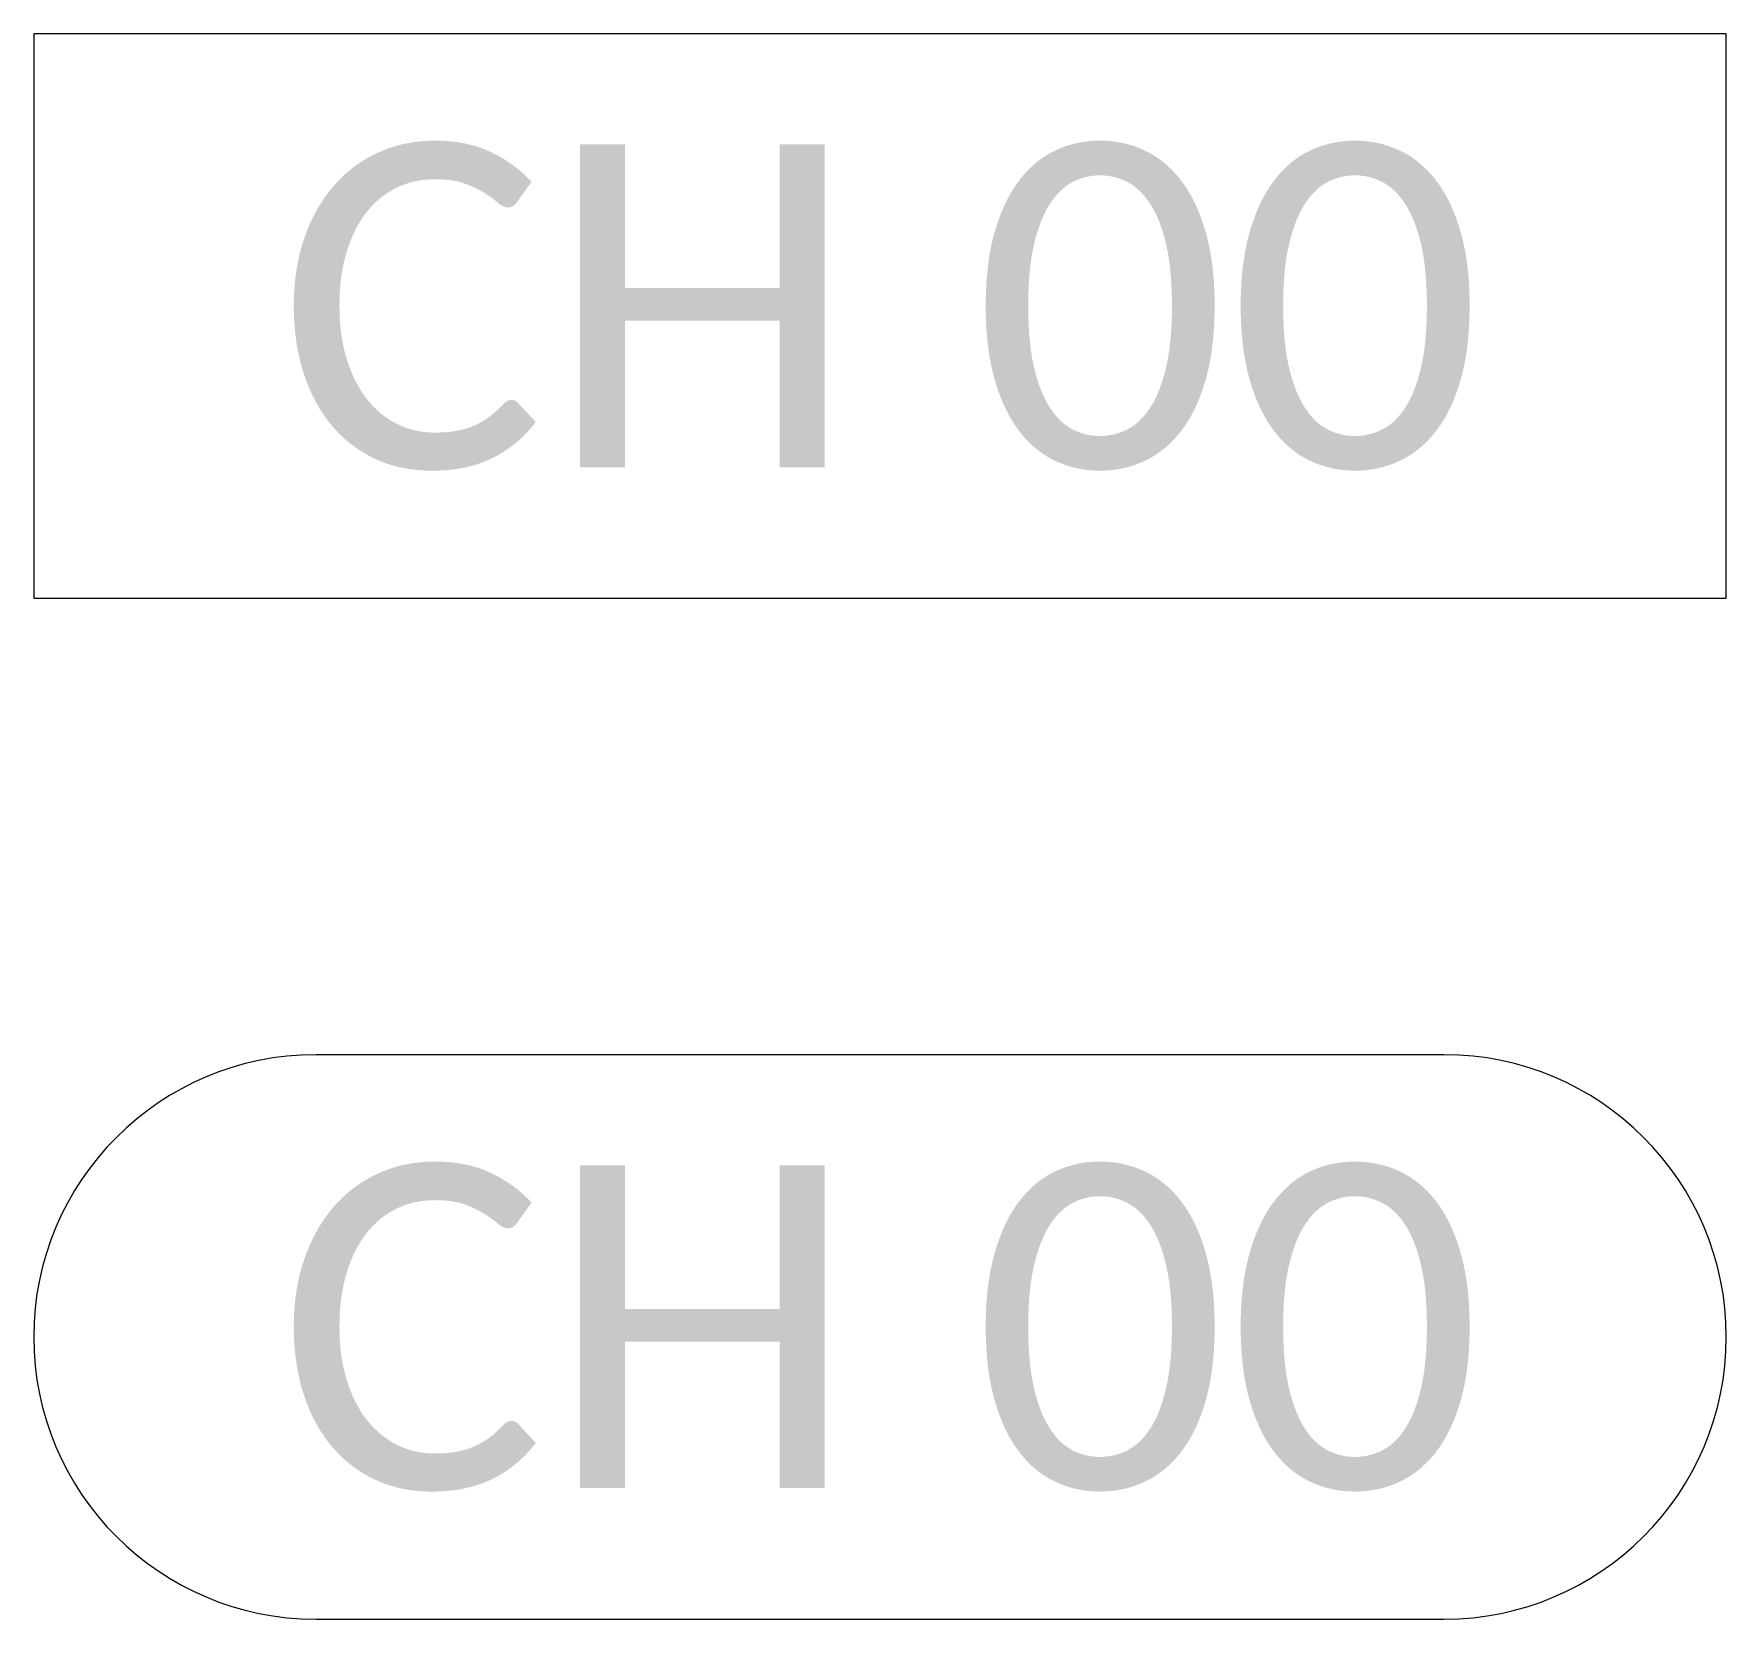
# Model space of a CAD drawing. Header units: millimetres. Extents: x -18512 to 101824, y -95768 to 52898.
# Drawn here: x -16749.5 to -16539.8, y -2265.4 to -2069.1 of the extents above; entities that cross this region are included whole.
import ezdxf
from ezdxf.enums import TextEntityAlignment as Align

# ---------------------------------------------------------------- set-up
doc = ezdxf.new("R2010")
doc.units = ezdxf.units.MM
doc.header["$LTSCALE"] = 25
doc.layers.get('0').update_dxf_attribs({"color": 254, "lineweight": 0})
doc.layers.add('_FW_NOTES', color=252, linetype='Continuous', lineweight=0)
doc.styles.add('FW_Calibri', font='calibri.ttf')
doc.styles.get("Standard").update_dxf_attribs({"font": 'arial.ttf'})

# ---------------------------------------------------------------- blocks, each defined once
blk = doc.blocks.new('FFE ref 1')
at = {"layer": '_FW_NOTES'}
blk.add_lwpolyline([(-5.243, 0), (5.243, 0), (5.243, 3.496), (-5.243, 3.496)], close=True, dxfattribs=at)
blk.add_attdef('FFE', text='', height=2).set_placement((0, 0.811), align=Align.CENTER)
blk = doc.blocks.new('Finish')
at = {"layer": '_FW_NOTES'}
for points in [[(3.496, 3.496), (-3.496, 3.496)], [(-3.496, 0), (3.496, 0)]]:
    blk.add_lwpolyline(points, dxfattribs=at)
for centre, start, end in [((-3.496, 1.748), 90, 270), ((3.496, 1.748), 270, 90)]:
    blk.add_arc(centre, 1.748, start, end, dxfattribs=at)
blk.add_attdef('FINISH', text='', height=2).set_placement((0, 0.811), align=Align.CENTER)

msp = doc.modelspace()

# ---------------------------------------------------------------- block references
at = {"lineweight": 0}
ref = msp.add_blockref('FFE ref 1', (-16644.63, -2138.97), dxfattribs=dict(at, xscale=20, yscale=20, zscale=20))
ref.add_attrib('FFE', 'CH 00', dxfattribs={"height": 40, "style": 'FW_Calibri'}).set_placement((-16644.63, -2122.75), align=Align.CENTER)
ref.add_attrib('FFE', 'CH 00', dxfattribs={"height": 40, "style": 'FW_Calibri'}).set_placement((-16644.63, -2122.75), align=Align.CENTER)
ref.add_attrib('FFE', 'CH 00', dxfattribs={"height": 40, "style": 'FW_Calibri'}).set_placement((-16644.63, -2122.75), align=Align.CENTER)
ref.add_attrib('FFE', 'CH 00', dxfattribs={"height": 40, "style": 'FW_Calibri'}).set_placement((-16644.63, -2122.75), align=Align.CENTER)
ref.add_attrib('FFE', 'CH 00', dxfattribs={"height": 40, "style": 'FW_Calibri'}).set_placement((-16644.63, -2122.75), align=Align.CENTER)
ref.add_attrib('FFE', 'CH 00', dxfattribs={"height": 40, "style": 'FW_Calibri'}).set_placement((-16644.63, -2122.75), align=Align.CENTER)
ref.add_attrib('FFE', 'CH 00', dxfattribs={"height": 40, "style": 'FW_Calibri'}).set_placement((-16644.63, -2122.75), align=Align.CENTER)
ref.add_attrib('FFE', 'CH 00', dxfattribs={"height": 40, "style": 'FW_Calibri'}).set_placement((-16644.63, -2122.75), align=Align.CENTER)
ref.add_attrib('FFE', 'CH 00', dxfattribs={"height": 40, "style": 'FW_Calibri'}).set_placement((-16644.63, -2122.75), align=Align.CENTER)
ref.add_attrib('FFE', 'CH 00', dxfattribs={"height": 40, "style": 'FW_Calibri'}).set_placement((-16644.63, -2122.75), align=Align.CENTER)
ref.add_attrib('FFE', 'CH 00', dxfattribs={"height": 40, "style": 'FW_Calibri'}).set_placement((-16644.63, -2122.75), align=Align.CENTER)
ref.add_attrib('FFE', 'CH 00', dxfattribs={"height": 40, "style": 'FW_Calibri'}).set_placement((-16644.63, -2122.75), align=Align.CENTER)
ref.add_attrib('FFE', 'CH 00', dxfattribs={"height": 40, "style": 'FW_Calibri'}).set_placement((-16644.63, -2122.75), align=Align.CENTER)
ref.add_attrib('FFE', 'CH 00', dxfattribs={"height": 40, "style": 'FW_Calibri'}).set_placement((-16644.63, -2122.75), align=Align.CENTER)
ref.add_attrib('FFE', 'CH 00', dxfattribs={"height": 40, "style": 'FW_Calibri'}).set_placement((-16644.63, -2122.75), align=Align.CENTER)
ref.add_attrib('FFE', 'CH 00', dxfattribs={"height": 40, "style": 'FW_Calibri'}).set_placement((-16644.63, -2122.75), align=Align.CENTER)
ref.add_attrib('FFE', 'CH 00', dxfattribs={"height": 40, "style": 'FW_Calibri'}).set_placement((-16644.63, -2122.75), align=Align.CENTER)
ref.add_attrib('FFE', 'CH 00', dxfattribs={"height": 40, "style": 'FW_Calibri'}).set_placement((-16644.63, -2122.75), align=Align.CENTER)
ref.add_attrib('FFE', 'CH 00', dxfattribs={"height": 40, "style": 'FW_Calibri'}).set_placement((-16644.63, -2122.75), align=Align.CENTER)
ref.add_attrib('FFE', 'CH 00', dxfattribs={"height": 40, "style": 'FW_Calibri'}).set_placement((-16644.63, -2122.75), align=Align.CENTER)
ref.add_attrib('FFE', 'CH 00', dxfattribs={"height": 40, "style": 'FW_Calibri'}).set_placement((-16644.63, -2122.75), align=Align.CENTER)
ref.add_attrib('FFE', 'CH 00', dxfattribs={"height": 40, "style": 'FW_Calibri'}).set_placement((-16644.63, -2122.75), align=Align.CENTER)
ref.add_attrib('FFE', 'CH 00', dxfattribs={"height": 40, "style": 'FW_Calibri'}).set_placement((-16644.63, -2122.75), align=Align.CENTER)
ref.add_attrib('FFE', 'CH 00', dxfattribs={"height": 40, "style": 'FW_Calibri'}).set_placement((-16644.63, -2122.75), align=Align.CENTER)
ref.add_attrib('FFE', 'CH 00', dxfattribs={"height": 40, "style": 'FW_Calibri'}).set_placement((-16644.63, -2122.75), align=Align.CENTER)
ref.add_attrib('FFE', 'CH 00', dxfattribs={"height": 40, "style": 'FW_Calibri'}).set_placement((-16644.63, -2122.75), align=Align.CENTER)
ref.add_attrib('FFE', 'CH 00', dxfattribs={"height": 40, "style": 'FW_Calibri'}).set_placement((-16644.63, -2122.75), align=Align.CENTER)
ref.add_attrib('FFE', 'CH 00', dxfattribs={"height": 40, "style": 'FW_Calibri'}).set_placement((-16644.63, -2122.75), align=Align.CENTER)
ref.add_attrib('FFE', 'CH 00', dxfattribs={"height": 40, "style": 'FW_Calibri'}).set_placement((-16644.63, -2122.75), align=Align.CENTER)
ref.add_attrib('FFE', 'CH 00', dxfattribs={"height": 40, "style": 'FW_Calibri'}).set_placement((-16644.63, -2122.75), align=Align.CENTER)
ref.add_attrib('FFE', 'CH 00', dxfattribs={"height": 40, "style": 'FW_Calibri'}).set_placement((-16644.63, -2122.75), align=Align.CENTER)
ref.add_attrib('FFE', 'CH 00', dxfattribs={"height": 40, "style": 'FW_Calibri'}).set_placement((-16644.63, -2122.75), align=Align.CENTER)
ref.add_attrib('FFE', 'CH 00', dxfattribs={"height": 40, "style": 'FW_Calibri'}).set_placement((-16644.63, -2122.75), align=Align.CENTER)
ref.add_attrib('FFE', 'CH 00', dxfattribs={"height": 40, "style": 'FW_Calibri'}).set_placement((-16644.63, -2122.75), align=Align.CENTER)
ref.add_attrib('FFE', 'CH 00', dxfattribs={"height": 40, "style": 'FW_Calibri'}).set_placement((-16644.63, -2122.75), align=Align.CENTER)
ref.add_attrib('FFE', 'CH 00', dxfattribs={"height": 40, "style": 'FW_Calibri'}).set_placement((-16644.63, -2122.75), align=Align.CENTER)
ref.add_attrib('FFE', 'CH 00', dxfattribs={"height": 40, "style": 'FW_Calibri'}).set_placement((-16644.63, -2122.75), align=Align.CENTER)
ref.add_attrib('FFE', 'CH 00', dxfattribs={"height": 40, "style": 'FW_Calibri'}).set_placement((-16644.63, -2122.75), align=Align.CENTER)
ref.add_attrib('FFE', 'CH 00', dxfattribs={"height": 40, "style": 'FW_Calibri'}).set_placement((-16644.63, -2122.75), align=Align.CENTER)
ref.add_attrib('FFE', 'CH 00', dxfattribs={"height": 40, "style": 'FW_Calibri'}).set_placement((-16644.63, -2122.75), align=Align.CENTER)
ref.add_attrib('FFE', 'CH 00', dxfattribs={"height": 40, "style": 'FW_Calibri'}).set_placement((-16644.63, -2122.75), align=Align.CENTER)
ref.add_attrib('FFE', 'CH 00', dxfattribs={"height": 40, "style": 'FW_Calibri'}).set_placement((-16644.63, -2122.75), align=Align.CENTER)
ref.add_attrib('FFE', 'CH 00', dxfattribs={"height": 40, "style": 'FW_Calibri'}).set_placement((-16644.63, -2122.75), align=Align.CENTER)
ref.add_attrib('FFE', 'CH 00', dxfattribs={"height": 40, "style": 'FW_Calibri'}).set_placement((-16644.63, -2122.75), align=Align.CENTER)
ref.add_attrib('FFE', 'CH 00', dxfattribs={"height": 40, "style": 'FW_Calibri'}).set_placement((-16644.63, -2122.75), align=Align.CENTER)
ref.add_attrib('FFE', 'CH 00', dxfattribs={"height": 40, "style": 'FW_Calibri'}).set_placement((-16644.63, -2122.75), align=Align.CENTER)
ref.add_attrib('FFE', 'CH 00', dxfattribs={"height": 40, "style": 'FW_Calibri'}).set_placement((-16644.63, -2122.75), align=Align.CENTER)
ref.add_attrib('FFE', 'CH 00', dxfattribs={"height": 40, "style": 'FW_Calibri'}).set_placement((-16644.63, -2122.75), align=Align.CENTER)
ref.add_attrib('FFE', 'CH 00', dxfattribs={"height": 40, "style": 'FW_Calibri'}).set_placement((-16644.63, -2122.75), align=Align.CENTER)
ref.add_attrib('FFE', 'CH 00', dxfattribs={"height": 40, "style": 'FW_Calibri'}).set_placement((-16644.63, -2122.75), align=Align.CENTER)
ref.add_attrib('FFE', 'CH 00', dxfattribs={"height": 40, "style": 'FW_Calibri'}).set_placement((-16644.63, -2122.75), align=Align.CENTER)
ref.add_attrib('FFE', 'CH 00', dxfattribs={"height": 40, "style": 'FW_Calibri'}).set_placement((-16644.63, -2122.75), align=Align.CENTER)
ref.add_attrib('FFE', 'CH 00', dxfattribs={"height": 40, "style": 'FW_Calibri'}).set_placement((-16644.63, -2122.75), align=Align.CENTER)
ref.add_attrib('FFE', 'CH 00', dxfattribs={"height": 40, "style": 'FW_Calibri'}).set_placement((-16644.63, -2122.75), align=Align.CENTER)
ref.add_attrib('FFE', 'CH 00', dxfattribs={"height": 40, "style": 'FW_Calibri'}).set_placement((-16644.63, -2122.75), align=Align.CENTER)
ref.add_attrib('FFE', 'CH 00', dxfattribs={"height": 40, "style": 'FW_Calibri'}).set_placement((-16644.63, -2122.75), align=Align.CENTER)
ref.add_attrib('FFE', 'CH 00', dxfattribs={"height": 40, "style": 'FW_Calibri'}).set_placement((-16644.63, -2122.75), align=Align.CENTER)
ref.add_attrib('FFE', 'CH 00', dxfattribs={"height": 40, "style": 'FW_Calibri'}).set_placement((-16644.63, -2122.75), align=Align.CENTER)
ref.add_attrib('FFE', 'CH 00', dxfattribs={"height": 40, "style": 'FW_Calibri'}).set_placement((-16644.63, -2122.75), align=Align.CENTER)
ref.add_attrib('FFE', 'CH 00', dxfattribs={"height": 40, "style": 'FW_Calibri'}).set_placement((-16644.63, -2122.75), align=Align.CENTER)
ref.add_attrib('FFE', 'CH 00', dxfattribs={"height": 40, "style": 'FW_Calibri'}).set_placement((-16644.63, -2122.75), align=Align.CENTER)
ref.add_attrib('FFE', 'CH 00', dxfattribs={"height": 40, "style": 'FW_Calibri'}).set_placement((-16644.63, -2122.75), align=Align.CENTER)
ref.add_attrib('FFE', 'CH 00', dxfattribs={"height": 40, "style": 'FW_Calibri'}).set_placement((-16644.63, -2122.75), align=Align.CENTER)
ref.add_attrib('FFE', 'CH 00', dxfattribs={"height": 40, "style": 'FW_Calibri'}).set_placement((-16644.63, -2122.75), align=Align.CENTER)
ref.add_attrib('FFE', 'CH 00', dxfattribs={"height": 40, "style": 'FW_Calibri'}).set_placement((-16644.63, -2122.75), align=Align.CENTER)
ref.add_attrib('FFE', 'CH 00', dxfattribs={"height": 40, "style": 'FW_Calibri'}).set_placement((-16644.63, -2122.75), align=Align.CENTER)
ref.add_attrib('FFE', 'CH 00', dxfattribs={"height": 40, "style": 'FW_Calibri'}).set_placement((-16644.63, -2122.75), align=Align.CENTER)
ref.add_attrib('FFE', 'CH 00', dxfattribs={"height": 40, "style": 'FW_Calibri'}).set_placement((-16644.63, -2122.75), align=Align.CENTER)
ref.add_attrib('FFE', 'CH 00', dxfattribs={"height": 40, "style": 'FW_Calibri'}).set_placement((-16644.63, -2122.75), align=Align.CENTER)
ref.add_attrib('FFE', 'CH 00', dxfattribs={"height": 40, "style": 'FW_Calibri'}).set_placement((-16644.63, -2122.75), align=Align.CENTER)
ref.add_attrib('FFE', 'CH 00', dxfattribs={"height": 40, "style": 'FW_Calibri'}).set_placement((-16644.63, -2122.75), align=Align.CENTER)
ref.add_attrib('FFE', 'CH 00', dxfattribs={"height": 40, "style": 'FW_Calibri'}).set_placement((-16644.63, -2122.75), align=Align.CENTER)
ref.add_attrib('FFE', 'CH 00', dxfattribs={"height": 40, "style": 'FW_Calibri'}).set_placement((-16644.63, -2122.75), align=Align.CENTER)
ref.add_attrib('FFE', 'CH 00', dxfattribs={"height": 40, "style": 'FW_Calibri'}).set_placement((-16644.63, -2122.75), align=Align.CENTER)
ref.add_attrib('FFE', 'CH 00', dxfattribs={"height": 40, "style": 'FW_Calibri'}).set_placement((-16644.63, -2122.75), align=Align.CENTER)
ref.add_attrib('FFE', 'CH 00', dxfattribs={"height": 40, "style": 'FW_Calibri'}).set_placement((-16644.63, -2122.75), align=Align.CENTER)
ref.add_attrib('FFE', 'CH 00', dxfattribs={"height": 40, "style": 'FW_Calibri'}).set_placement((-16644.63, -2122.75), align=Align.CENTER)
ref.add_attrib('FFE', 'CH 00', dxfattribs={"height": 40, "style": 'FW_Calibri'}).set_placement((-16644.63, -2122.75), align=Align.CENTER)
ref.add_attrib('FFE', 'CH 00', dxfattribs={"height": 40, "style": 'FW_Calibri'}).set_placement((-16644.63, -2122.75), align=Align.CENTER)
ref.add_attrib('FFE', 'CH 00', dxfattribs={"height": 40, "style": 'FW_Calibri'}).set_placement((-16644.63, -2122.75), align=Align.CENTER)
ref.add_attrib('FFE', 'CH 00', dxfattribs={"height": 40, "style": 'FW_Calibri'}).set_placement((-16644.63, -2122.75), align=Align.CENTER)
ref.add_attrib('FFE', 'CH 00', dxfattribs={"height": 40, "style": 'FW_Calibri'}).set_placement((-16644.63, -2122.75), align=Align.CENTER)
ref.add_attrib('FFE', 'CH 00', dxfattribs={"height": 40, "style": 'FW_Calibri'}).set_placement((-16644.63, -2122.75), align=Align.CENTER)
ref.add_attrib('FFE', 'CH 00', dxfattribs={"height": 40, "style": 'FW_Calibri'}).set_placement((-16644.63, -2122.75), align=Align.CENTER)
ref.add_attrib('FFE', 'CH 00', dxfattribs={"height": 40, "style": 'FW_Calibri'}).set_placement((-16644.63, -2122.75), align=Align.CENTER)
ref.add_attrib('FFE', 'CH 00', dxfattribs={"height": 40, "style": 'FW_Calibri'}).set_placement((-16644.63, -2122.75), align=Align.CENTER)
ref.add_attrib('FFE', 'CH 00', dxfattribs={"height": 40, "style": 'FW_Calibri'}).set_placement((-16644.63, -2122.75), align=Align.CENTER)
ref.add_attrib('FFE', 'CH 00', dxfattribs={"height": 40, "style": 'FW_Calibri'}).set_placement((-16644.63, -2122.75), align=Align.CENTER)
ref.add_attrib('FFE', 'CH 00', dxfattribs={"height": 40, "style": 'FW_Calibri'}).set_placement((-16644.63, -2122.75), align=Align.CENTER)
ref.add_attrib('FFE', 'CH 00', dxfattribs={"height": 40, "style": 'FW_Calibri'}).set_placement((-16644.63, -2122.75), align=Align.CENTER)
ref.add_attrib('FFE', 'CH 00', dxfattribs={"height": 40, "style": 'FW_Calibri'}).set_placement((-16644.63, -2122.75), align=Align.CENTER)
ref.add_attrib('FFE', 'CH 00', dxfattribs={"height": 40, "style": 'FW_Calibri'}).set_placement((-16644.63, -2122.75), align=Align.CENTER)
ref.add_attrib('FFE', 'CH 00', dxfattribs={"height": 40, "style": 'FW_Calibri'}).set_placement((-16644.63, -2122.75), align=Align.CENTER)
ref.add_attrib('FFE', 'CH 00', dxfattribs={"height": 40, "style": 'FW_Calibri'}).set_placement((-16644.63, -2122.75), align=Align.CENTER)
ref.add_attrib('FFE', 'CH 00', dxfattribs={"height": 40, "style": 'FW_Calibri'}).set_placement((-16644.63, -2122.75), align=Align.CENTER)
ref.add_attrib('FFE', 'CH 00', dxfattribs={"height": 40, "style": 'FW_Calibri'}).set_placement((-16644.63, -2122.75), align=Align.CENTER)
ref.add_attrib('FFE', 'CH 00', dxfattribs={"height": 40, "style": 'FW_Calibri'}).set_placement((-16644.63, -2122.75), align=Align.CENTER)
ref.add_attrib('FFE', 'CH 00', dxfattribs={"height": 40, "style": 'FW_Calibri'}).set_placement((-16644.63, -2122.75), align=Align.CENTER)
ref.add_attrib('FFE', 'CH 00', dxfattribs={"height": 40, "style": 'FW_Calibri'}).set_placement((-16644.63, -2122.75), align=Align.CENTER)
ref.add_attrib('FFE', 'CH 00', dxfattribs={"height": 40, "style": 'FW_Calibri'}).set_placement((-16644.63, -2122.75), align=Align.CENTER)
ref.add_attrib('FFE', 'CH 00', dxfattribs={"height": 40, "style": 'FW_Calibri'}).set_placement((-16644.63, -2122.75), align=Align.CENTER)
ref.add_attrib('FFE', 'CH 00', dxfattribs={"height": 40, "style": 'FW_Calibri'}).set_placement((-16644.63, -2122.75), align=Align.CENTER)
ref.add_attrib('FFE', 'CH 00', dxfattribs={"height": 40, "style": 'FW_Calibri'}).set_placement((-16644.63, -2122.75), align=Align.CENTER)
ref.add_attrib('FFE', 'CH 00', dxfattribs={"height": 40, "style": 'FW_Calibri'}).set_placement((-16644.63, -2122.75), align=Align.CENTER)
ref.add_attrib('FFE', 'CH 00', dxfattribs={"height": 40, "style": 'FW_Calibri'}).set_placement((-16644.63, -2122.75), align=Align.CENTER)
ref.add_attrib('FFE', 'CH 00', dxfattribs={"height": 40, "style": 'FW_Calibri'}).set_placement((-16644.63, -2122.75), align=Align.CENTER)
ref.add_attrib('FFE', 'CH 00', dxfattribs={"height": 40, "style": 'FW_Calibri'}).set_placement((-16644.63, -2122.75), align=Align.CENTER)
ref.add_attrib('FFE', 'CH 00', dxfattribs={"height": 40, "style": 'FW_Calibri'}).set_placement((-16644.63, -2122.75), align=Align.CENTER)
ref.add_attrib('FFE', 'CH 00', dxfattribs={"height": 40, "style": 'FW_Calibri'}).set_placement((-16644.63, -2122.75), align=Align.CENTER)
ref.add_attrib('FFE', 'CH 00', dxfattribs={"height": 40, "style": 'FW_Calibri'}).set_placement((-16644.63, -2122.75), align=Align.CENTER)
ref.add_attrib('FFE', 'CH 00', dxfattribs={"height": 40, "style": 'FW_Calibri'}).set_placement((-16644.63, -2122.75), align=Align.CENTER)
ref.add_attrib('FFE', 'CH 00', dxfattribs={"height": 40, "style": 'FW_Calibri'}).set_placement((-16644.63, -2122.75), align=Align.CENTER)
ref.add_attrib('FFE', 'CH 00', dxfattribs={"height": 40, "style": 'FW_Calibri'}).set_placement((-16644.63, -2122.75), align=Align.CENTER)
ref.add_attrib('FFE', 'CH 00', dxfattribs={"height": 40, "style": 'FW_Calibri'}).set_placement((-16644.63, -2122.75), align=Align.CENTER)
ref.add_attrib('FFE', 'CH 00', dxfattribs={"height": 40, "style": 'FW_Calibri'}).set_placement((-16644.63, -2122.75), align=Align.CENTER)
ref.add_attrib('FFE', 'CH 00', dxfattribs={"height": 40, "style": 'FW_Calibri'}).set_placement((-16644.63, -2122.75), align=Align.CENTER)
ref.add_attrib('FFE', 'CH 00', dxfattribs={"height": 40, "style": 'FW_Calibri'}).set_placement((-16644.63, -2122.75), align=Align.CENTER)
ref.add_attrib('FFE', 'CH 00', dxfattribs={"height": 40, "style": 'FW_Calibri'}).set_placement((-16644.63, -2122.75), align=Align.CENTER)
ref.add_attrib('FFE', 'CH 00', dxfattribs={"height": 40, "style": 'FW_Calibri'}).set_placement((-16644.63, -2122.75), align=Align.CENTER)
ref.add_attrib('FFE', 'CH 00', dxfattribs={"height": 40, "style": 'FW_Calibri'}).set_placement((-16644.63, -2122.75), align=Align.CENTER)
ref.add_attrib('FFE', 'CH 00', dxfattribs={"height": 40, "style": 'FW_Calibri'}).set_placement((-16644.63, -2122.75), align=Align.CENTER)
ref.add_attrib('FFE', 'CH 00', dxfattribs={"height": 40, "style": 'FW_Calibri'}).set_placement((-16644.63, -2122.75), align=Align.CENTER)
ref.add_attrib('FFE', 'CH 00', dxfattribs={"height": 40, "style": 'FW_Calibri'}).set_placement((-16644.63, -2122.75), align=Align.CENTER)
ref.add_attrib('FFE', 'CH 00', dxfattribs={"height": 40, "style": 'FW_Calibri'}).set_placement((-16644.63, -2122.75), align=Align.CENTER)
ref.add_attrib('FFE', 'CH 00', dxfattribs={"height": 40, "style": 'FW_Calibri'}).set_placement((-16644.63, -2122.75), align=Align.CENTER)
ref = msp.add_blockref('Finish', (-16644.63, -2265.45), dxfattribs=dict(at, xscale=20, yscale=20, zscale=20))
ref.add_attrib('FINISH', 'CH 00', dxfattribs={"height": 40, "style": 'FW_Calibri'}).set_placement((-16644.63, -2249.22), align=Align.CENTER)
ref.add_attrib('FINISH', 'CH 00', dxfattribs={"height": 40, "style": 'FW_Calibri'}).set_placement((-16644.63, -2249.22), align=Align.CENTER)
ref.add_attrib('FINISH', 'CH 00', dxfattribs={"height": 40, "style": 'FW_Calibri'}).set_placement((-16644.63, -2249.22), align=Align.CENTER)
ref.add_attrib('FINISH', 'CH 00', dxfattribs={"height": 40, "style": 'FW_Calibri'}).set_placement((-16644.63, -2249.22), align=Align.CENTER)
ref.add_attrib('FINISH', 'CH 00', dxfattribs={"height": 40, "style": 'FW_Calibri'}).set_placement((-16644.63, -2249.22), align=Align.CENTER)
ref.add_attrib('FINISH', 'CH 00', dxfattribs={"height": 40, "style": 'FW_Calibri'}).set_placement((-16644.63, -2249.22), align=Align.CENTER)
ref.add_attrib('FINISH', 'CH 00', dxfattribs={"height": 40, "style": 'FW_Calibri'}).set_placement((-16644.63, -2249.22), align=Align.CENTER)
ref.add_attrib('FINISH', 'CH 00', dxfattribs={"height": 40, "style": 'FW_Calibri'}).set_placement((-16644.63, -2249.22), align=Align.CENTER)
ref.add_attrib('FINISH', 'CH 00', dxfattribs={"height": 40, "style": 'FW_Calibri'}).set_placement((-16644.63, -2249.22), align=Align.CENTER)
ref.add_attrib('FINISH', 'CH 00', dxfattribs={"height": 40, "style": 'FW_Calibri'}).set_placement((-16644.63, -2249.22), align=Align.CENTER)
ref.add_attrib('FINISH', 'CH 00', dxfattribs={"height": 40, "style": 'FW_Calibri'}).set_placement((-16644.63, -2249.22), align=Align.CENTER)
ref.add_attrib('FINISH', 'CH 00', dxfattribs={"height": 40, "style": 'FW_Calibri'}).set_placement((-16644.63, -2249.22), align=Align.CENTER)
ref.add_attrib('FINISH', 'CH 00', dxfattribs={"height": 40, "style": 'FW_Calibri'}).set_placement((-16644.63, -2249.22), align=Align.CENTER)
ref.add_attrib('FINISH', 'CH 00', dxfattribs={"height": 40, "style": 'FW_Calibri'}).set_placement((-16644.63, -2249.22), align=Align.CENTER)
ref.add_attrib('FINISH', 'CH 00', dxfattribs={"height": 40, "style": 'FW_Calibri'}).set_placement((-16644.63, -2249.22), align=Align.CENTER)
ref.add_attrib('FINISH', 'CH 00', dxfattribs={"height": 40, "style": 'FW_Calibri'}).set_placement((-16644.63, -2249.22), align=Align.CENTER)
ref.add_attrib('FINISH', 'CH 00', dxfattribs={"height": 40, "style": 'FW_Calibri'}).set_placement((-16644.63, -2249.22), align=Align.CENTER)
ref.add_attrib('FINISH', 'CH 00', dxfattribs={"height": 40, "style": 'FW_Calibri'}).set_placement((-16644.63, -2249.22), align=Align.CENTER)
ref.add_attrib('FINISH', 'CH 00', dxfattribs={"height": 40, "style": 'FW_Calibri'}).set_placement((-16644.63, -2249.22), align=Align.CENTER)
ref.add_attrib('FINISH', 'CH 00', dxfattribs={"height": 40, "style": 'FW_Calibri'}).set_placement((-16644.63, -2249.22), align=Align.CENTER)
ref.add_attrib('FINISH', 'CH 00', dxfattribs={"height": 40, "style": 'FW_Calibri'}).set_placement((-16644.63, -2249.22), align=Align.CENTER)
ref.add_attrib('FINISH', 'CH 00', dxfattribs={"height": 40, "style": 'FW_Calibri'}).set_placement((-16644.63, -2249.22), align=Align.CENTER)
ref.add_attrib('FINISH', 'CH 00', dxfattribs={"height": 40, "style": 'FW_Calibri'}).set_placement((-16644.63, -2249.22), align=Align.CENTER)
ref.add_attrib('FINISH', 'CH 00', dxfattribs={"height": 40, "style": 'FW_Calibri'}).set_placement((-16644.63, -2249.22), align=Align.CENTER)
ref.add_attrib('FINISH', 'CH 00', dxfattribs={"height": 40, "style": 'FW_Calibri'}).set_placement((-16644.63, -2249.22), align=Align.CENTER)
ref.add_attrib('FINISH', 'CH 00', dxfattribs={"height": 40, "style": 'FW_Calibri'}).set_placement((-16644.63, -2249.22), align=Align.CENTER)
ref.add_attrib('FINISH', 'CH 00', dxfattribs={"height": 40, "style": 'FW_Calibri'}).set_placement((-16644.63, -2249.22), align=Align.CENTER)
ref.add_attrib('FINISH', 'CH 00', dxfattribs={"height": 40, "style": 'FW_Calibri'}).set_placement((-16644.63, -2249.22), align=Align.CENTER)
ref.add_attrib('FINISH', 'CH 00', dxfattribs={"height": 40, "style": 'FW_Calibri'}).set_placement((-16644.63, -2249.22), align=Align.CENTER)
ref.add_attrib('FINISH', 'CH 00', dxfattribs={"height": 40, "style": 'FW_Calibri'}).set_placement((-16644.63, -2249.22), align=Align.CENTER)
ref.add_attrib('FINISH', 'CH 00', dxfattribs={"height": 40, "style": 'FW_Calibri'}).set_placement((-16644.63, -2249.22), align=Align.CENTER)
ref.add_attrib('FINISH', 'CH 00', dxfattribs={"height": 40, "style": 'FW_Calibri'}).set_placement((-16644.63, -2249.22), align=Align.CENTER)
ref.add_attrib('FINISH', 'CH 00', dxfattribs={"height": 40, "style": 'FW_Calibri'}).set_placement((-16644.63, -2249.22), align=Align.CENTER)
ref.add_attrib('FINISH', 'CH 00', dxfattribs={"height": 40, "style": 'FW_Calibri'}).set_placement((-16644.63, -2249.22), align=Align.CENTER)
ref.add_attrib('FINISH', 'CH 00', dxfattribs={"height": 40, "style": 'FW_Calibri'}).set_placement((-16644.63, -2249.22), align=Align.CENTER)
ref.add_attrib('FINISH', 'CH 00', dxfattribs={"height": 40, "style": 'FW_Calibri'}).set_placement((-16644.63, -2249.22), align=Align.CENTER)
ref.add_attrib('FINISH', 'CH 00', dxfattribs={"height": 40, "style": 'FW_Calibri'}).set_placement((-16644.63, -2249.22), align=Align.CENTER)
ref.add_attrib('FINISH', 'CH 00', dxfattribs={"height": 40, "style": 'FW_Calibri'}).set_placement((-16644.63, -2249.22), align=Align.CENTER)
ref.add_attrib('FINISH', 'CH 00', dxfattribs={"height": 40, "style": 'FW_Calibri'}).set_placement((-16644.63, -2249.22), align=Align.CENTER)
ref.add_attrib('FINISH', 'CH 00', dxfattribs={"height": 40, "style": 'FW_Calibri'}).set_placement((-16644.63, -2249.22), align=Align.CENTER)
ref.add_attrib('FINISH', 'CH 00', dxfattribs={"height": 40, "style": 'FW_Calibri'}).set_placement((-16644.63, -2249.22), align=Align.CENTER)
ref.add_attrib('FINISH', 'CH 00', dxfattribs={"height": 40, "style": 'FW_Calibri'}).set_placement((-16644.63, -2249.22), align=Align.CENTER)
ref.add_attrib('FINISH', 'CH 00', dxfattribs={"height": 40, "style": 'FW_Calibri'}).set_placement((-16644.63, -2249.22), align=Align.CENTER)
ref.add_attrib('FINISH', 'CH 00', dxfattribs={"height": 40, "style": 'FW_Calibri'}).set_placement((-16644.63, -2249.22), align=Align.CENTER)
ref.add_attrib('FINISH', 'CH 00', dxfattribs={"height": 40, "style": 'FW_Calibri'}).set_placement((-16644.63, -2249.22), align=Align.CENTER)
ref.add_attrib('FINISH', 'CH 00', dxfattribs={"height": 40, "style": 'FW_Calibri'}).set_placement((-16644.63, -2249.22), align=Align.CENTER)
ref.add_attrib('FINISH', 'CH 00', dxfattribs={"height": 40, "style": 'FW_Calibri'}).set_placement((-16644.63, -2249.22), align=Align.CENTER)
ref.add_attrib('FINISH', 'CH 00', dxfattribs={"height": 40, "style": 'FW_Calibri'}).set_placement((-16644.63, -2249.22), align=Align.CENTER)
ref.add_attrib('FINISH', 'CH 00', dxfattribs={"height": 40, "style": 'FW_Calibri'}).set_placement((-16644.63, -2249.22), align=Align.CENTER)
ref.add_attrib('FINISH', 'CH 00', dxfattribs={"height": 40, "style": 'FW_Calibri'}).set_placement((-16644.63, -2249.22), align=Align.CENTER)
ref.add_attrib('FINISH', 'CH 00', dxfattribs={"height": 40, "style": 'FW_Calibri'}).set_placement((-16644.63, -2249.22), align=Align.CENTER)
ref.add_attrib('FINISH', 'CH 00', dxfattribs={"height": 40, "style": 'FW_Calibri'}).set_placement((-16644.63, -2249.22), align=Align.CENTER)
ref.add_attrib('FINISH', 'CH 00', dxfattribs={"height": 40, "style": 'FW_Calibri'}).set_placement((-16644.63, -2249.22), align=Align.CENTER)
ref.add_attrib('FINISH', 'CH 00', dxfattribs={"height": 40, "style": 'FW_Calibri'}).set_placement((-16644.63, -2249.22), align=Align.CENTER)
ref.add_attrib('FINISH', 'CH 00', dxfattribs={"height": 40, "style": 'FW_Calibri'}).set_placement((-16644.63, -2249.22), align=Align.CENTER)
ref.add_attrib('FINISH', 'CH 00', dxfattribs={"height": 40, "style": 'FW_Calibri'}).set_placement((-16644.63, -2249.22), align=Align.CENTER)
ref.add_attrib('FINISH', 'CH 00', dxfattribs={"height": 40, "style": 'FW_Calibri'}).set_placement((-16644.63, -2249.22), align=Align.CENTER)
ref.add_attrib('FINISH', 'CH 00', dxfattribs={"height": 40, "style": 'FW_Calibri'}).set_placement((-16644.63, -2249.22), align=Align.CENTER)
ref.add_attrib('FINISH', 'CH 00', dxfattribs={"height": 40, "style": 'FW_Calibri'}).set_placement((-16644.63, -2249.22), align=Align.CENTER)
ref.add_attrib('FINISH', 'CH 00', dxfattribs={"height": 40, "style": 'FW_Calibri'}).set_placement((-16644.63, -2249.22), align=Align.CENTER)
ref.add_attrib('FINISH', 'CH 00', dxfattribs={"height": 40, "style": 'FW_Calibri'}).set_placement((-16644.63, -2249.22), align=Align.CENTER)
ref.add_attrib('FINISH', 'CH 00', dxfattribs={"height": 40, "style": 'FW_Calibri'}).set_placement((-16644.63, -2249.22), align=Align.CENTER)
ref.add_attrib('FINISH', 'CH 00', dxfattribs={"height": 40, "style": 'FW_Calibri'}).set_placement((-16644.63, -2249.22), align=Align.CENTER)
ref.add_attrib('FINISH', 'CH 00', dxfattribs={"height": 40, "style": 'FW_Calibri'}).set_placement((-16644.63, -2249.22), align=Align.CENTER)
ref.add_attrib('FINISH', 'CH 00', dxfattribs={"height": 40, "style": 'FW_Calibri'}).set_placement((-16644.63, -2249.22), align=Align.CENTER)
ref.add_attrib('FINISH', 'CH 00', dxfattribs={"height": 40, "style": 'FW_Calibri'}).set_placement((-16644.63, -2249.22), align=Align.CENTER)
ref.add_attrib('FINISH', 'CH 00', dxfattribs={"height": 40, "style": 'FW_Calibri'}).set_placement((-16644.63, -2249.22), align=Align.CENTER)
ref.add_attrib('FINISH', 'CH 00', dxfattribs={"height": 40, "style": 'FW_Calibri'}).set_placement((-16644.63, -2249.22), align=Align.CENTER)
ref.add_attrib('FINISH', 'CH 00', dxfattribs={"height": 40, "style": 'FW_Calibri'}).set_placement((-16644.63, -2249.22), align=Align.CENTER)
ref.add_attrib('FINISH', 'CH 00', dxfattribs={"height": 40, "style": 'FW_Calibri'}).set_placement((-16644.63, -2249.22), align=Align.CENTER)
ref.add_attrib('FINISH', 'CH 00', dxfattribs={"height": 40, "style": 'FW_Calibri'}).set_placement((-16644.63, -2249.22), align=Align.CENTER)
ref.add_attrib('FINISH', 'CH 00', dxfattribs={"height": 40, "style": 'FW_Calibri'}).set_placement((-16644.63, -2249.22), align=Align.CENTER)
ref.add_attrib('FINISH', 'CH 00', dxfattribs={"height": 40, "style": 'FW_Calibri'}).set_placement((-16644.63, -2249.22), align=Align.CENTER)
ref.add_attrib('FINISH', 'CH 00', dxfattribs={"height": 40, "style": 'FW_Calibri'}).set_placement((-16644.63, -2249.22), align=Align.CENTER)
ref.add_attrib('FINISH', 'CH 00', dxfattribs={"height": 40, "style": 'FW_Calibri'}).set_placement((-16644.63, -2249.22), align=Align.CENTER)
ref.add_attrib('FINISH', 'CH 00', dxfattribs={"height": 40, "style": 'FW_Calibri'}).set_placement((-16644.63, -2249.22), align=Align.CENTER)
ref.add_attrib('FINISH', 'CH 00', dxfattribs={"height": 40, "style": 'FW_Calibri'}).set_placement((-16644.63, -2249.22), align=Align.CENTER)
ref.add_attrib('FINISH', 'CH 00', dxfattribs={"height": 40, "style": 'FW_Calibri'}).set_placement((-16644.63, -2249.22), align=Align.CENTER)
ref.add_attrib('FINISH', 'CH 00', dxfattribs={"height": 40, "style": 'FW_Calibri'}).set_placement((-16644.63, -2249.22), align=Align.CENTER)
ref.add_attrib('FINISH', 'CH 00', dxfattribs={"height": 40, "style": 'FW_Calibri'}).set_placement((-16644.63, -2249.22), align=Align.CENTER)
ref.add_attrib('FINISH', 'CH 00', dxfattribs={"height": 40, "style": 'FW_Calibri'}).set_placement((-16644.63, -2249.22), align=Align.CENTER)
ref.add_attrib('FINISH', 'CH 00', dxfattribs={"height": 40, "style": 'FW_Calibri'}).set_placement((-16644.63, -2249.22), align=Align.CENTER)
ref.add_attrib('FINISH', 'CH 00', dxfattribs={"height": 40, "style": 'FW_Calibri'}).set_placement((-16644.63, -2249.22), align=Align.CENTER)
ref.add_attrib('FINISH', 'CH 00', dxfattribs={"height": 40, "style": 'FW_Calibri'}).set_placement((-16644.63, -2249.22), align=Align.CENTER)
ref.add_attrib('FINISH', 'CH 00', dxfattribs={"height": 40, "style": 'FW_Calibri'}).set_placement((-16644.63, -2249.22), align=Align.CENTER)
ref.add_attrib('FINISH', 'CH 00', dxfattribs={"height": 40, "style": 'FW_Calibri'}).set_placement((-16644.63, -2249.22), align=Align.CENTER)
ref.add_attrib('FINISH', 'CH 00', dxfattribs={"height": 40, "style": 'FW_Calibri'}).set_placement((-16644.63, -2249.22), align=Align.CENTER)
ref.add_attrib('FINISH', 'CH 00', dxfattribs={"height": 40, "style": 'FW_Calibri'}).set_placement((-16644.63, -2249.22), align=Align.CENTER)
ref.add_attrib('FINISH', 'CH 00', dxfattribs={"height": 40, "style": 'FW_Calibri'}).set_placement((-16644.63, -2249.22), align=Align.CENTER)
ref.add_attrib('FINISH', 'CH 00', dxfattribs={"height": 40, "style": 'FW_Calibri'}).set_placement((-16644.63, -2249.22), align=Align.CENTER)
ref.add_attrib('FINISH', 'CH 00', dxfattribs={"height": 40, "style": 'FW_Calibri'}).set_placement((-16644.63, -2249.22), align=Align.CENTER)
ref.add_attrib('FINISH', 'CH 00', dxfattribs={"height": 40, "style": 'FW_Calibri'}).set_placement((-16644.63, -2249.22), align=Align.CENTER)
ref.add_attrib('FINISH', 'CH 00', dxfattribs={"height": 40, "style": 'FW_Calibri'}).set_placement((-16644.63, -2249.22), align=Align.CENTER)
ref.add_attrib('FINISH', 'CH 00', dxfattribs={"height": 40, "style": 'FW_Calibri'}).set_placement((-16644.63, -2249.22), align=Align.CENTER)
ref.add_attrib('FINISH', 'CH 00', dxfattribs={"height": 40, "style": 'FW_Calibri'}).set_placement((-16644.63, -2249.22), align=Align.CENTER)
ref.add_attrib('FINISH', 'CH 00', dxfattribs={"height": 40, "style": 'FW_Calibri'}).set_placement((-16644.63, -2249.22), align=Align.CENTER)
ref.add_attrib('FINISH', 'CH 00', dxfattribs={"height": 40, "style": 'FW_Calibri'}).set_placement((-16644.63, -2249.22), align=Align.CENTER)
ref.add_attrib('FINISH', 'CH 00', dxfattribs={"height": 40, "style": 'FW_Calibri'}).set_placement((-16644.63, -2249.22), align=Align.CENTER)
ref.add_attrib('FINISH', 'CH 00', dxfattribs={"height": 40, "style": 'FW_Calibri'}).set_placement((-16644.63, -2249.22), align=Align.CENTER)
ref.add_attrib('FINISH', 'CH 00', dxfattribs={"height": 40, "style": 'FW_Calibri'}).set_placement((-16644.63, -2249.22), align=Align.CENTER)
ref.add_attrib('FINISH', 'CH 00', dxfattribs={"height": 40, "style": 'FW_Calibri'}).set_placement((-16644.63, -2249.22), align=Align.CENTER)
ref.add_attrib('FINISH', 'CH 00', dxfattribs={"height": 40, "style": 'FW_Calibri'}).set_placement((-16644.63, -2249.22), align=Align.CENTER)
ref.add_attrib('FINISH', 'CH 00', dxfattribs={"height": 40, "style": 'FW_Calibri'}).set_placement((-16644.63, -2249.22), align=Align.CENTER)
ref.add_attrib('FINISH', 'CH 00', dxfattribs={"height": 40, "style": 'FW_Calibri'}).set_placement((-16644.63, -2249.22), align=Align.CENTER)
ref.add_attrib('FINISH', 'CH 00', dxfattribs={"height": 40, "style": 'FW_Calibri'}).set_placement((-16644.63, -2249.22), align=Align.CENTER)
ref.add_attrib('FINISH', 'CH 00', dxfattribs={"height": 40, "style": 'FW_Calibri'}).set_placement((-16644.63, -2249.22), align=Align.CENTER)
ref.add_attrib('FINISH', 'CH 00', dxfattribs={"height": 40, "style": 'FW_Calibri'}).set_placement((-16644.63, -2249.22), align=Align.CENTER)
ref.add_attrib('FINISH', 'CH 00', dxfattribs={"height": 40, "style": 'FW_Calibri'}).set_placement((-16644.63, -2249.22), align=Align.CENTER)
ref.add_attrib('FINISH', 'CH 00', dxfattribs={"height": 40, "style": 'FW_Calibri'}).set_placement((-16644.63, -2249.22), align=Align.CENTER)
ref.add_attrib('FINISH', 'CH 00', dxfattribs={"height": 40, "style": 'FW_Calibri'}).set_placement((-16644.63, -2249.22), align=Align.CENTER)
ref.add_attrib('FINISH', 'CH 00', dxfattribs={"height": 40, "style": 'FW_Calibri'}).set_placement((-16644.63, -2249.22), align=Align.CENTER)
ref.add_attrib('FINISH', 'CH 00', dxfattribs={"height": 40, "style": 'FW_Calibri'}).set_placement((-16644.63, -2249.22), align=Align.CENTER)
ref.add_attrib('FINISH', 'CH 00', dxfattribs={"height": 40, "style": 'FW_Calibri'}).set_placement((-16644.63, -2249.22), align=Align.CENTER)
ref.add_attrib('FINISH', 'CH 00', dxfattribs={"height": 40, "style": 'FW_Calibri'}).set_placement((-16644.63, -2249.22), align=Align.CENTER)
ref.add_attrib('FINISH', 'CH 00', dxfattribs={"height": 40, "style": 'FW_Calibri'}).set_placement((-16644.63, -2249.22), align=Align.CENTER)
ref.add_attrib('FINISH', 'CH 00', dxfattribs={"height": 40, "style": 'FW_Calibri'}).set_placement((-16644.63, -2249.22), align=Align.CENTER)
ref.add_attrib('FINISH', 'CH 00', dxfattribs={"height": 40, "style": 'FW_Calibri'}).set_placement((-16644.63, -2249.22), align=Align.CENTER)
ref.add_attrib('FINISH', 'CH 00', dxfattribs={"height": 40, "style": 'FW_Calibri'}).set_placement((-16644.63, -2249.22), align=Align.CENTER)
ref.add_attrib('FINISH', 'CH 00', dxfattribs={"height": 40, "style": 'FW_Calibri'}).set_placement((-16644.63, -2249.22), align=Align.CENTER)
ref.add_attrib('FINISH', 'CH 00', dxfattribs={"height": 40, "style": 'FW_Calibri'}).set_placement((-16644.63, -2249.22), align=Align.CENTER)
ref.add_attrib('FINISH', 'CH 00', dxfattribs={"height": 40, "style": 'FW_Calibri'}).set_placement((-16644.63, -2249.22), align=Align.CENTER)
ref.add_attrib('FINISH', 'CH 00', dxfattribs={"height": 40, "style": 'FW_Calibri'}).set_placement((-16644.63, -2249.22), align=Align.CENTER)
ref.add_attrib('FINISH', 'CH 00', dxfattribs={"height": 40, "style": 'FW_Calibri'}).set_placement((-16644.63, -2249.22), align=Align.CENTER)
ref.add_attrib('FINISH', 'CH 00', dxfattribs={"height": 40, "style": 'FW_Calibri'}).set_placement((-16644.63, -2249.22), align=Align.CENTER)
ref.add_attrib('FINISH', 'CH 00', dxfattribs={"height": 40, "style": 'FW_Calibri'}).set_placement((-16644.63, -2249.22), align=Align.CENTER)

doc.saveas('drawing.dxf')
